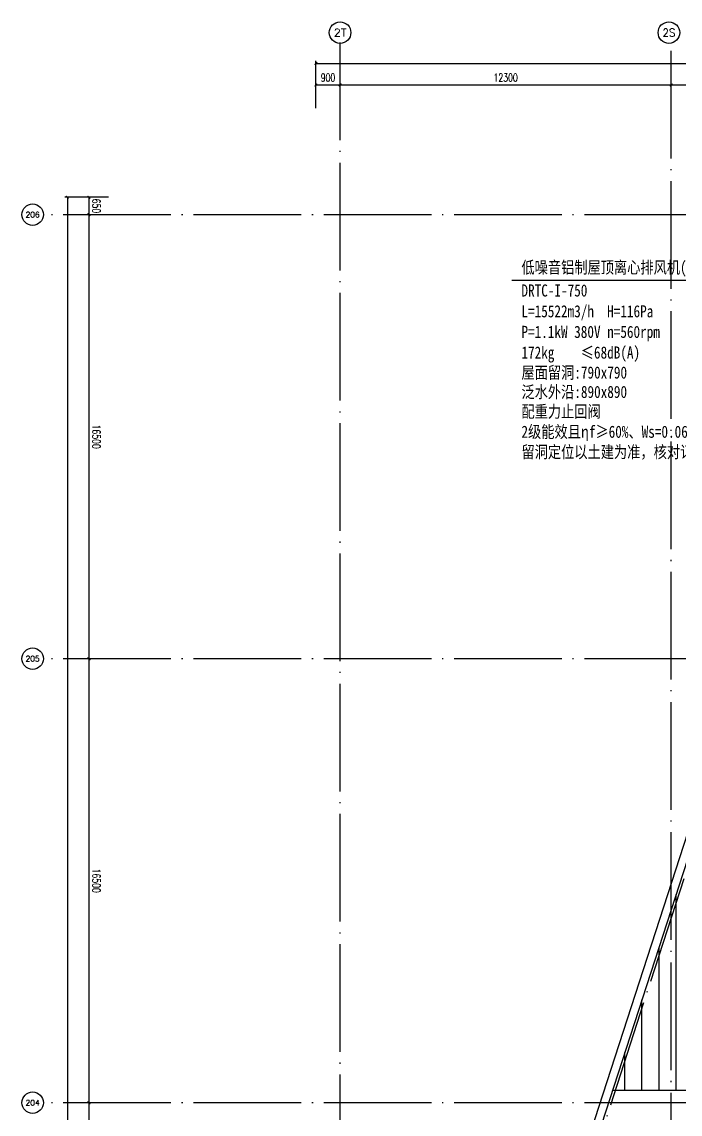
# Model space of a CAD drawing. Extents: x -555607 to 460190, y 498714 to 1664455.
# Drawn here: x 203025 to 227478, y 689146 to 729736 of the extents above; entities that cross this region are included whole.
import ezdxf
from ezdxf.enums import TextEntityAlignment as Align

# ---------------------------------------------------------------- set-up
doc = ezdxf.new("R2010")
doc.units = 0
doc.header["$LTSCALE"] = 1000
doc.header["$MEASUREMENT"] = 0
doc.linetypes.add('DOTE', pattern=[2.42, 2, -0.2, 0.02, -0.2])
doc.layers.get('Defpoints').update_dxf_attribs({"color": 210})
for name, color, linetype in [('A-AXIS-D', 1, 'Continuous'), ('A-AXIS-DOTE', 14, 'DOTE'), ('A-HATCH-2', 251, 'Continuous'), ('A-LIN-V', 9, 'Continuous'), ('A-SFCE', 30, 'Continuous'), ('暖通', 7, 'Continuous')]:
    doc.layers.add(name, color=color, linetype=linetype)
doc.styles.add('-黑体', font='simhei.ttf', dxfattribs={"width": 0.8})
doc.styles.add('_TCH_AXIS', font='COMPLEX', dxfattribs={"bigfont": 'GBCBIG'})
doc.styles.add('_TCH_DIM_T3', font='SIMPLEX', dxfattribs={"width": 0.705882, "bigfont": 'GBCBIG'})
doc.dimstyles.new('_TCH_ARCH&&100', dxfattribs={"dimtxt": 297.5, "dimasz": 100, "dimexe": 100, "dimexo": 100, "dimgap": 126.25, "dimtad": 1, "dimdec": 0, "dimzin": 0, "dimdsep": 46, "dimtxsty": '_TCH_DIM_T3', "dimblk": 'ARCHTICK', "dimcen": 0.09, "dimclrt": 7, "dimazin": 2, "dimtfac": 1, "dimtdec": 0, "dimtix": 1, "dimtmove": 2, "dimatfit": 3, "dimfxl": 100, "dimtolj": 1, "dimtzin": 0, "dimarcsym": 0})

# ---------------------------------------------------------------- blocks, each defined once
blk = doc.blocks.new('_ArchTick')
at = {"color": 0, "linetype": 'ByBlock', "const_width": 0.4}
blk.add_lwpolyline([(-0.5, -0.5), (0.5, 0.5)], dxfattribs=at)
blk = doc.blocks.new('*D329')
at = {"layer": 'A-AXIS-D', "color": 0, "lineweight": -2, "transparency": 16777216}
for p, q in [((206240, 689570), (205417, 689570)), ((205517, 689570), (205517, 673070)), ((206240, 673070), (205417, 673070))]:
    blk.add_line(p, q, dxfattribs=at)
at = {"layer": 'Defpoints', "color": 0, "transparency": 16777216}
for p in [(206340, 689570), (205517, 673070), (206340, 673070)]:
    blk.add_point(p, dxfattribs=at)
at = {"layer": 'A-AXIS-D', "color": 0, "lineweight": -2, "transparency": 16777216, "xscale": 100, "yscale": 100, "zscale": 100}
for p, rotation in [((205517, 689570), 90), ((205517, 673070), 270)]:
    blk.add_blockref('_ArchTick', p, dxfattribs=dict(at, rotation=rotation))
at = {"layer": 'A-AXIS-D', "color": 7, "transparency": 16777216, "insert": (205792, 681320), "char_height": 297.5, "attachment_point": 5, "rotation": 270, "style": '_TCH_DIM_T3'}
blk.add_mtext('\\A1;16500', dxfattribs=at)
blk = doc.blocks.new('*D330')
at = {"layer": 'A-AXIS-D', "color": 0, "lineweight": -2, "transparency": 16777216}
for p, q in [((206240, 706070), (205417, 706070)), ((205517, 706070), (205517, 689570)), ((206240, 689570), (205417, 689570))]:
    blk.add_line(p, q, dxfattribs=at)
at = {"layer": 'Defpoints', "color": 0, "transparency": 16777216}
for p in [(206340, 706070), (205517, 689570), (206340, 689570)]:
    blk.add_point(p, dxfattribs=at)
at = {"layer": 'A-AXIS-D', "color": 0, "lineweight": -2, "transparency": 16777216, "xscale": 100, "yscale": 100, "zscale": 100}
for p, rotation in [((205517, 706070), 90), ((205517, 689570), 270)]:
    blk.add_blockref('_ArchTick', p, dxfattribs=dict(at, rotation=rotation))
at = {"layer": 'A-AXIS-D', "color": 7, "transparency": 16777216, "insert": (205792, 697820), "char_height": 297.5, "attachment_point": 5, "rotation": 270, "style": '_TCH_DIM_T3'}
blk.add_mtext('\\A1;16500', dxfattribs=at)
blk = doc.blocks.new('*D331')
at = {"layer": 'A-AXIS-D', "color": 0, "lineweight": -2, "transparency": 16777216}
for p, q in [((206240, 722570), (205417, 722570)), ((205517, 722570), (205517, 706070)), ((206240, 706070), (205417, 706070))]:
    blk.add_line(p, q, dxfattribs=at)
at = {"layer": 'Defpoints', "color": 0, "transparency": 16777216}
for p in [(206340, 722570), (205517, 706070), (206340, 706070)]:
    blk.add_point(p, dxfattribs=at)
at = {"layer": 'A-AXIS-D', "color": 0, "lineweight": -2, "transparency": 16777216, "xscale": 100, "yscale": 100, "zscale": 100}
for p, rotation in [((205517, 722570), 90), ((205517, 706070), 270)]:
    blk.add_blockref('_ArchTick', p, dxfattribs=dict(at, rotation=rotation))
at = {"layer": 'A-AXIS-D', "color": 7, "transparency": 16777216, "insert": (205792, 714320), "char_height": 297.5, "attachment_point": 5, "rotation": 270, "style": '_TCH_DIM_T3'}
blk.add_mtext('\\A1;16500', dxfattribs=at)
blk = doc.blocks.new('*D382')
at = {"layer": 'A-AXIS-D', "color": 0, "lineweight": -2, "transparency": 16777216}
for p, q in [((206240, 723220), (205417, 723220)), ((205517, 723220), (205517, 722570)), ((206240, 722570), (205417, 722570))]:
    blk.add_line(p, q, dxfattribs=at)
at = {"layer": 'Defpoints', "color": 0, "transparency": 16777216}
for p in [(206340, 723220), (205517, 722570), (206340, 722570)]:
    blk.add_point(p, dxfattribs=at)
at = {"layer": 'A-AXIS-D', "color": 0, "lineweight": -2, "transparency": 16777216, "xscale": 100, "yscale": 100, "zscale": 100}
for p, rotation in [((205517, 723220), 90), ((205517, 722570), 270)]:
    blk.add_blockref('_ArchTick', p, dxfattribs=dict(at, rotation=rotation))
at = {"layer": 'A-AXIS-D', "color": 7, "transparency": 16777216, "insert": (205792, 722895), "char_height": 297.5, "attachment_point": 5, "rotation": 270, "style": '_TCH_DIM_T3'}
blk.add_mtext('\\A1;650', dxfattribs=at)
blk = doc.blocks.new('*D412')
at = {"layer": 'A-AXIS-D', "color": 0, "lineweight": -2, "transparency": 16777216}
for p, q in [((213946, 726530), (213946, 727490)), ((213946, 727390), (214846, 727390)), ((214846, 726530), (214846, 727490))]:
    blk.add_line(p, q, dxfattribs=at)
at = {"layer": 'Defpoints', "color": 0, "transparency": 16777216}
for p in [(214846, 727390), (213946, 726430), (214846, 726430)]:
    blk.add_point(p, dxfattribs=at)
at = {"layer": 'A-AXIS-D', "color": 0, "lineweight": -2, "transparency": 16777216, "xscale": 100, "yscale": 100, "zscale": 100, "rotation": 180}
blk.add_blockref('_ArchTick', (213946, 727390), dxfattribs=at)
at = {"layer": 'A-AXIS-D', "color": 0, "lineweight": -2, "transparency": 16777216, "xscale": 100, "yscale": 100, "zscale": 100}
blk.add_blockref('_ArchTick', (214846, 727390), dxfattribs=at)
at = {"layer": 'A-AXIS-D', "color": 7, "transparency": 16777216, "insert": (214396, 727665), "char_height": 297.5, "attachment_point": 5, "style": '_TCH_DIM_T3'}
blk.add_mtext('\\A1;900', dxfattribs=at)
blk = doc.blocks.new('*D413')
at = {"layer": 'A-AXIS-D', "color": 0, "lineweight": -2, "transparency": 16777216}
for p, q in [((214846, 726530), (214846, 727490)), ((214846, 727390), (227146, 727390)), ((227146, 726530), (227146, 727490))]:
    blk.add_line(p, q, dxfattribs=at)
at = {"layer": 'Defpoints', "color": 0, "transparency": 16777216}
for p in [(227146, 727390), (214846, 726430), (227146, 726430)]:
    blk.add_point(p, dxfattribs=at)
at = {"layer": 'A-AXIS-D', "color": 0, "lineweight": -2, "transparency": 16777216, "xscale": 100, "yscale": 100, "zscale": 100, "rotation": 180}
blk.add_blockref('_ArchTick', (214846, 727390), dxfattribs=at)
at = {"layer": 'A-AXIS-D', "color": 0, "lineweight": -2, "transparency": 16777216, "xscale": 100, "yscale": 100, "zscale": 100}
blk.add_blockref('_ArchTick', (227146, 727390), dxfattribs=at)
at = {"layer": 'A-AXIS-D', "color": 7, "transparency": 16777216, "insert": (220996, 727665), "char_height": 297.5, "attachment_point": 5, "style": '_TCH_DIM_T3'}
blk.add_mtext('\\A1;12300', dxfattribs=at)
blk = doc.blocks.new('*D414')
at = {"layer": 'A-AXIS-D', "color": 0, "lineweight": -2, "transparency": 16777216}
for p, q in [((227146, 726530), (227146, 727490)), ((227146, 727390), (236146, 727390)), ((236146, 726530), (236146, 727490))]:
    blk.add_line(p, q, dxfattribs=at)
at = {"layer": 'Defpoints', "color": 0, "transparency": 16777216}
for p in [(236146, 727390), (227146, 726430), (236146, 726430)]:
    blk.add_point(p, dxfattribs=at)
at = {"layer": 'A-AXIS-D', "color": 0, "lineweight": -2, "transparency": 16777216, "xscale": 100, "yscale": 100, "zscale": 100, "rotation": 180}
blk.add_blockref('_ArchTick', (227146, 727390), dxfattribs=at)
at = {"layer": 'A-AXIS-D', "color": 0, "lineweight": -2, "transparency": 16777216, "xscale": 100, "yscale": 100, "zscale": 100}
blk.add_blockref('_ArchTick', (236146, 727390), dxfattribs=at)
at = {"layer": 'A-AXIS-D', "color": 7, "transparency": 16777216, "insert": (231646, 727665), "char_height": 297.5, "attachment_point": 5, "style": '_TCH_DIM_T3'}
blk.add_mtext('\\A1;9000', dxfattribs=at)
blk = doc.blocks.new('*D431')
at = {"layer": 'A-AXIS-D', "color": 0, "lineweight": -2, "transparency": 16777216}
for p, q in [((213946, 726630), (213946, 728290)), ((371946, 726630), (371946, 728290)), ((213946, 728190), (371946, 728190))]:
    blk.add_line(p, q, dxfattribs=at)
at = {"layer": 'Defpoints', "color": 0, "transparency": 16777216}
for p in [(371946, 728190), (213946, 726530), (371946, 726530)]:
    blk.add_point(p, dxfattribs=at)
at = {"layer": 'A-AXIS-D', "color": 0, "lineweight": -2, "transparency": 16777216, "xscale": 100, "yscale": 100, "zscale": 100, "rotation": 180}
blk.add_blockref('_ArchTick', (213946, 728190), dxfattribs=at)
at = {"layer": 'A-AXIS-D', "color": 0, "lineweight": -2, "transparency": 16777216, "xscale": 100, "yscale": 100, "zscale": 100}
blk.add_blockref('_ArchTick', (371946, 728190), dxfattribs=at)
at = {"layer": 'A-AXIS-D', "color": 7, "transparency": 16777216, "insert": (292946, 728465), "char_height": 297.5, "attachment_point": 5, "style": '_TCH_DIM_T3'}
blk.add_mtext('\\A1;158000', dxfattribs=at)
blk = doc.blocks.new('*D434')
at = {"layer": 'A-AXIS-D', "color": 0, "lineweight": -2, "transparency": 16777216}
for p, q in [((206140, 723220), (204617, 723220)), ((204717, 723220), (204717, 639420)), ((206140, 639420), (204617, 639420))]:
    blk.add_line(p, q, dxfattribs=at)
at = {"layer": 'Defpoints', "color": 0, "transparency": 16777216}
for p in [(206240, 723220), (204717, 639420), (206240, 639420)]:
    blk.add_point(p, dxfattribs=at)
at = {"layer": 'A-AXIS-D', "color": 0, "lineweight": -2, "transparency": 16777216, "xscale": 100, "yscale": 100, "zscale": 100}
for p, rotation in [((204717, 723220), 90), ((204717, 639420), 270)]:
    blk.add_blockref('_ArchTick', p, dxfattribs=dict(at, rotation=rotation))
at = {"layer": 'A-AXIS-D', "color": 7, "transparency": 16777216, "insert": (204992, 681320), "char_height": 297.5, "attachment_point": 5, "rotation": 270, "style": '_TCH_DIM_T3'}
blk.add_mtext('\\A1;83800', dxfattribs=at)

msp = doc.modelspace()

# ---------------------------------------------------------------- hatches: boundary and pattern name
at = {"layer": 'A-HATCH-2'}
h = msp.add_hatch(dxfattribs=at)
h.set_pattern_fill('ANSI31', color=250, scale=400, angle=45)
h.set_pattern_definition([(90, (0, 0), (-635, 0), [])])
h.paths.add_polyline_path([(233880, 697820), (366415.7, 697820), (371645.8, 697820), (371645.8, 690020), (224966.7, 690020), (227495, 697820), (237560, 697820)])

# ---------------------------------------------------------------- linework, layer by layer
at = {"layer": 'A-AXIS-D'}
for centre in [(214845.8, 729336.1), (227060.9, 729336.1), (203424.6, 722571.1), (203424.6, 706071.1), (203424.6, 689571.1)]:
    msp.add_circle(centre, 400, dxfattribs=at)
at = {"layer": 'A-AXIS-DOTE', "color": 250, "ltscale": 2}
for p, q in [((214845.8, 633381.1), (214845.8, 728970)), ((227145.8, 540740), (227145.8, 728870)), ((377960, 722570), (203750, 722570)), ((377960, 706070), (203750, 706070)), ((377960, 689570), (203750, 689570))]:
    msp.add_line(p, q, dxfattribs=at)
msp.add_lwpolyline([(212947.3, 652659.6), (236793.4, 726154)], dxfattribs=at)
at = {"layer": 'A-LIN-V', "color": 8}
msp.add_lwpolyline([(371645.8, 690020), (224966.7, 690020)], dxfattribs=at)
at = {"layer": 'A-SFCE', "color": 8}
for points in [[(214545.8, 654570), (213945.8, 654570), (213945.8, 639420), (371945.8, 639420), (371945.8, 639420), (371945.8, 723220), (235420.9, 723220), (213945.8, 657017.5), (213945.8, 656070)], [(214245.8, 654270), (214245.8, 639720), (371645.8, 639720), (371645.8, 722920), (235639, 722920), (214245.8, 656970), (214245.8, 656370)]]:
    msp.add_lwpolyline(points, dxfattribs=at)
at = {"layer": '暖通'}
msp.add_line((221225.5, 720141.1), (236969, 720141.1), dxfattribs=at)

# ---------------------------------------------------------------- texts
at = {"layer": 'A-AXIS-D', "color": 7, "style": '_TCH_AXIS'}
for s, height, p, p2 in [('2T', 288.12, (214605.7, 729192.1), (215085.9, 729192.1)), ('2S', 294.28, (226822.7, 729189), (227299.1, 729189)), ('206', 202.97, (203163.7, 722469.6), (203685.6, 722469.6)), ('205', 202.97, (203163.7, 705969.6), (203685.6, 705969.6)), ('204', 196.63, (203162.5, 689472.8), (203686.8, 689472.8))]:
    msp.add_text(s, height=height, dxfattribs=at).set_placement(p, p2, align=Align.FIT)
at = {"layer": '暖通', "style": '-黑体', "width": 0.8}
for s, p in [('低噪音铝制屋顶离心排风机(普通型)，均同', (221582.7, 720387.3)), ('DRTC-I-750', (221582.7, 719529)), ('L=15522m3/h  H=116Pa', (221582.7, 718755.8)), ('P=1.1kW 380V n=560rpm ', (221582.7, 717990.7)), ('172kg    ≤68dB(A)', (221582.7, 717222.4)), ('屋面留洞:790x790', (221582.7, 716480)), ('泛水外沿:890x890', (221582.7, 715759.8)), ('配重力止回阀', (221582.7, 715030.8)), ('2级能效且ηf≥60%%%、Ws=0.06', (221582.7, 714280.1)), ('留洞定位以土建为准，核对订货尺寸后再留洞', (221582.7, 713529.3))]:
    msp.add_text(s, height=450, rotation=0, dxfattribs=at).set_placement(p)

# ---------------------------------------------------------------- dimensions: what is measured, and where the dimension line sits
at = {"layer": 'A-AXIS-D'}
for base, p1, p2, text, picture, middle in [((371945.8, 728190), (213945.8, 726530), (371945.8, 726530), '158000', '*D431', (292945.8, 728465)), ((214845.8, 727390), (213945.8, 726430), (214845.8, 726430), '900', '*D412', (214395.8, 727665)), ((227145.8, 727390), (214845.8, 726430), (227145.8, 726430), '12300', '*D413', (220995.8, 727665)), ((236145.8, 727390), (227145.8, 726430), (236145.8, 726430), '9000', '*D414', (231645.8, 727665))]:
    dim = msp.add_linear_dim(base=base, p1=p1, p2=p2, angle=0, text=text, dimstyle='_TCH_ARCH&&100', dxfattribs=at)
    dim.commit()
    dim.dimension.update_dxf_attribs({"geometry": picture, "text_midpoint": middle, "dimtype": 129})
for base, p1, p2, text, picture, middle in [((204717.4, 639420), (206239.6, 723220), (206239.6, 639420), '83800', '*D434', (204992.4, 681320)), ((205517.4, 722570), (206339.6, 723220), (206339.6, 722570), '650', '*D382', (205792.4, 722895)), ((205517.4, 706070), (206339.6, 722570), (206339.6, 706070), '16500', '*D331', (205792.4, 714320)), ((205517.4, 689570), (206339.6, 706070), (206339.6, 689570), '16500', '*D330', (205792.4, 697820)), ((205517.4, 673070), (206339.6, 689570), (206339.6, 673070), '16500', '*D329', (205792.4, 681320))]:
    dim = msp.add_linear_dim(base=base, p1=p1, p2=p2, angle=270, text=text, dimstyle='_TCH_ARCH&&100', dxfattribs=at)
    dim.commit()
    dim.dimension.update_dxf_attribs({"geometry": picture, "text_midpoint": middle, "dimtype": 129, "text_rotation": 270})

doc.saveas('drawing.dxf')
